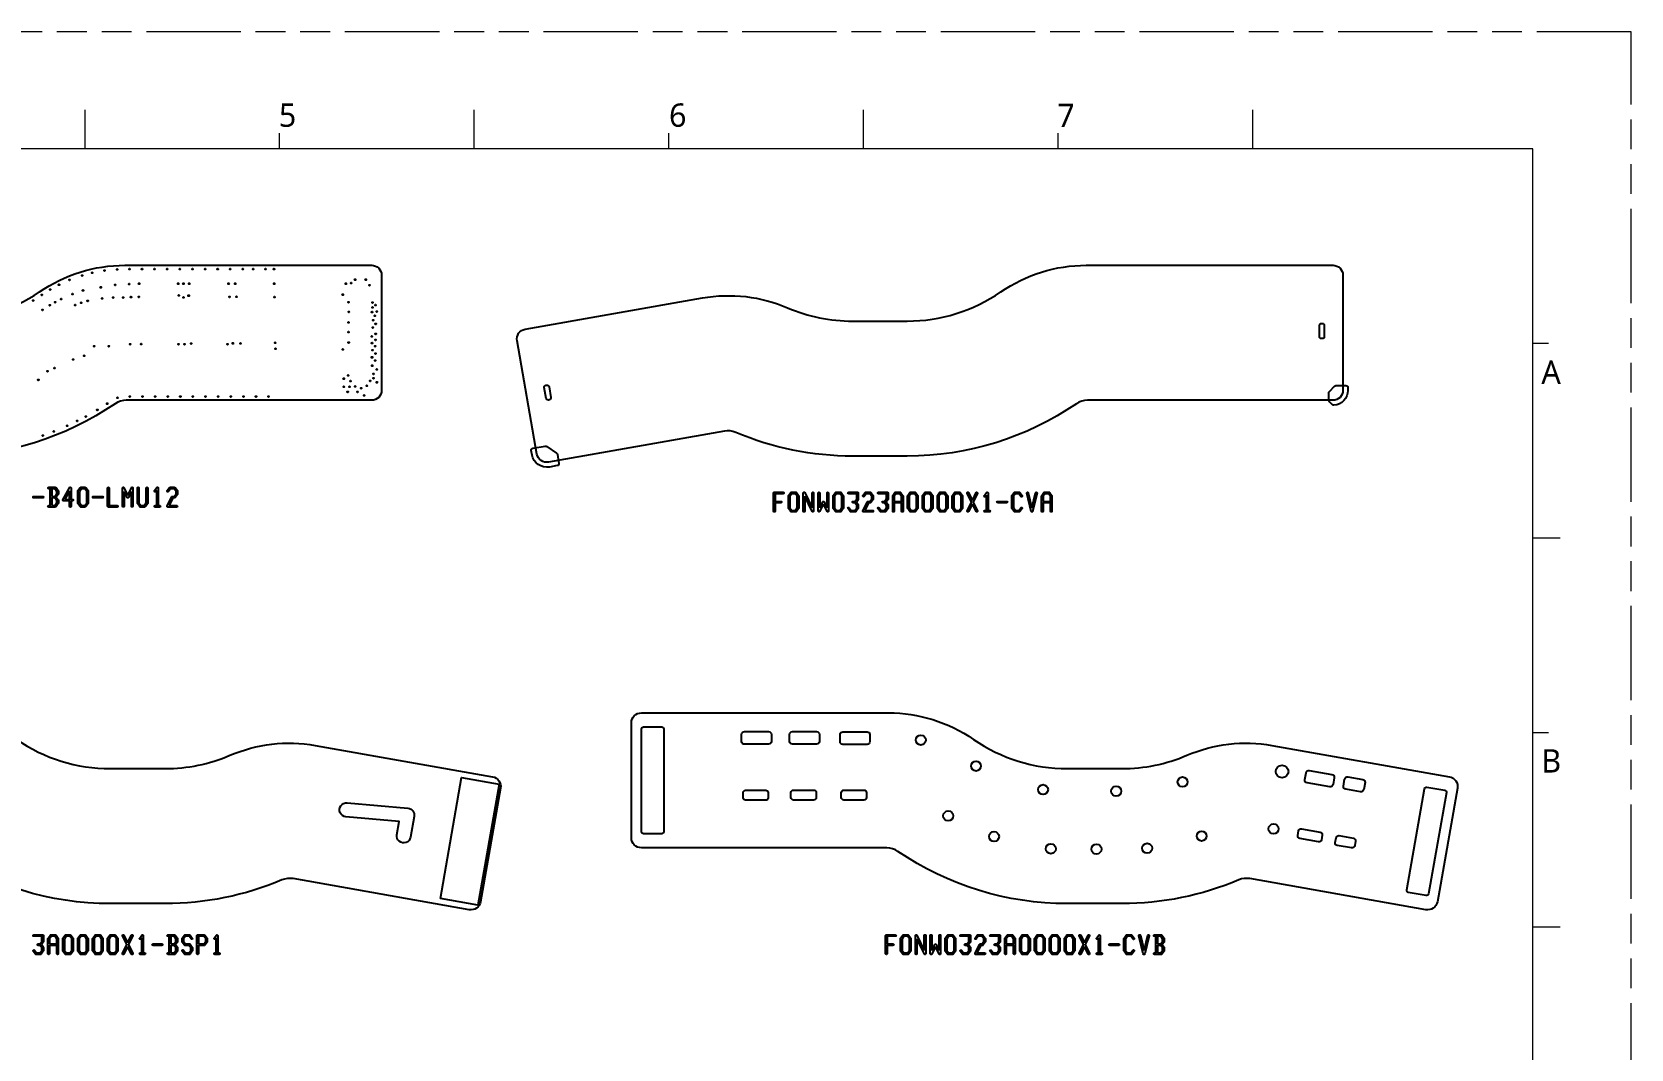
# Model space of a CAD drawing. Extents: x 3103 to 3424, y -52 to 175.
# Drawn here: x 3263.3 to 3424.3, y 72.4 to 174.9 of the extents above; entities that cross this region are included whole.
import ezdxf

# ---------------------------------------------------------------- set-up
doc = ezdxf.new("R2010")
doc.units = 0
doc.linetypes.add('PHANTOM', pattern=[29.5, 9.5, -1.5, 3, -1.5, 3, -1.5, 9.5])
doc.layers.get('0').update_dxf_attribs({"lineweight": 5})
doc.layers.add('0PAPERF', color=2, linetype='PHANTOM', lineweight=5, plot=False)
doc.layers.add('DIM', color=3, linetype='Continuous', lineweight=5)
doc.layers.add('gbr-dxf_layer0', color=7, linetype='Continuous')
doc.layers.add('gbr-outline-dxf_layer1', color=2, linetype='Continuous')
doc.styles.get("Standard").update_dxf_attribs({"font": 'txt.shx'})

msp = doc.modelspace()

# ---------------------------------------------------------------- linework, layer by layer
at = {"color": 0}
for p, q in [((3268.6, 163.11), (3268.6, 167.03)), ((3307.79, 163.11), (3307.79, 167.03)), ((3346.98, 163.11), (3346.98, 167.03)), ((3386.17, 163.11), (3386.17, 167.03)), ((3288.19, 163.11), (3288.19, 164.68)), ((3327.38, 163.11), (3327.38, 164.68)), ((3366.57, 163.11), (3366.57, 164.68))]:
    msp.add_line(p, q, dxfattribs=at)
for p, q in [((3414.39, 163.11), (3111.83, 163.11)), ((3414.39, -46.17), (3414.39, 163.11)), ((3414.39, 143.51), (3415.96, 143.51)), ((3414.39, 123.92), (3417.13, 123.92)), ((3414.39, 104.32), (3415.96, 104.32)), ((3414.39, 84.73), (3417.13, 84.73))]:
    msp.add_line(p, q)
at = {"layer": '0PAPERF'}
for p, q in [((3424.27, 174.87), (3102.82, 174.87)), ((3424.27, -52.44), (3424.27, 174.87))]:
    msp.add_line(p, q, dxfattribs=at)
at = {"layer": 'gbr-dxf_layer0'}
msp.add_line((3267.03, 128.64), (3266.57, 127.79), dxfattribs=at)
at = {"layer": 'gbr-dxf_layer0', "linetype": 'Continuous'}
for points in [[(3392.89, 144.18), (3392.89, 145.31, -0.414221), (3393.09, 145.51), (3393.18, 145.51, -0.414221), (3393.38, 145.31), (3393.38, 144.18, -0.414221), (3393.18, 143.98), (3393.09, 143.98, -0.414221)], [(3314.84, 139.05, -0.41384), (3315, 139.28), (3315.09, 139.3, -0.414401), (3315.32, 139.13), (3315.51, 138.05, -0.413729), (3315.35, 137.82), (3315.26, 137.8, -0.414799), (3315.03, 137.96)], [(3393.84, 137.76), (3393.84, 138.52, -0.194781), (3393.89, 138.66), (3394.4, 139.19, -0.203123), (3394.55, 139.25), (3395.56, 139.25, -0.414223), (3395.76, 139.05), (3395.76, 138.77, -0.398264), (3394.34, 137.27, -0.213232), (3394.19, 137.33), (3393.9, 137.62, -0.198924)], [(3313.53, 132.7, -0.417884), (3313.7, 132.94), (3314.94, 133.14, -0.193734), (3315.09, 133.11), (3316.07, 132.43, -0.200813), (3316.16, 132.3), (3316.31, 131.42, -0.413285), (3316.15, 131.19), (3315.35, 131.05, -0.414155), (3313.61, 132.26)], [(3264.94, 127.02, -1), (3264.94, 127.18), (3265.09, 127.18), (3265.09, 128.86), (3264.94, 128.86, -1), (3264.94, 129.01), (3265.61, 129.01, -0.240361), (3265.67, 128.98), (3265.9, 128.67, -0.159612), (3265.91, 128.63), (3265.91, 128.32, -0.159612), (3265.9, 128.28), (3265.7, 128.02), (3265.9, 127.76, -0.159612), (3265.91, 127.71), (3265.91, 127.41, -0.159612), (3265.9, 127.36), (3265.67, 127.06, -0.240361), (3265.61, 127.02)], [(3266.37, 127.75), (3267.04, 128.97, -0.778589), (3267.19, 128.94), (3267.19, 127.79), (3267.33, 127.79, -1), (3267.33, 127.64), (3267.19, 127.64), (3267.19, 127.1, -1), (3267.03, 127.1), (3267.03, 127.64), (3266.44, 127.64, -0.571417)], [(3267.87, 127.41), (3267.87, 128.63, -0.159612), (3267.88, 128.67), (3268.1, 128.98, -0.240361), (3268.16, 129.01), (3268.61, 129.01, -0.240361), (3268.67, 128.98), (3268.9, 128.67, -0.159612), (3268.91, 128.63), (3268.91, 127.41, -0.159612), (3268.9, 127.36), (3268.67, 127.06, -0.240361), (3268.61, 127.02), (3268.16, 127.02, -0.240361), (3268.1, 127.06), (3267.88, 127.36, -0.159612)], [(3270.87, 127.1), (3270.87, 128.94, -1), (3271.02, 128.94), (3271.02, 127.18), (3271.83, 127.18, -1), (3271.83, 127.02), (3270.94, 127.02, -0.414239)], [(3273.87, 127.41), (3273.87, 128.94, -1), (3274.02, 128.94), (3274.02, 127.43), (3274.2, 127.18), (3274.57, 127.18), (3274.76, 127.43), (3274.76, 128.94, -1), (3274.91, 128.94), (3274.91, 127.41, -0.159612), (3274.9, 127.36), (3274.67, 127.06, -0.240361), (3274.61, 127.02), (3274.16, 127.02, -0.240361), (3274.1, 127.06), (3273.88, 127.36, -0.159612)], [(3263.44, 127.94, -1), (3263.44, 128.09), (3264.33, 128.09, -1), (3264.33, 127.94)], [(3269.44, 127.94, -1), (3269.44, 128.09), (3270.33, 128.09, -1), (3270.33, 127.94)], [(3337.92, 126.6), (3337.92, 128.44, -0.414239), (3337.99, 128.51), (3338.89, 128.51, -1), (3338.89, 128.36), (3338.07, 128.36), (3338.07, 127.59), (3338.66, 127.59, -1), (3338.66, 127.44), (3338.07, 127.44), (3338.07, 126.6, -1)], [(3339.42, 126.91), (3339.42, 128.13, -0.159612), (3339.43, 128.17), (3339.65, 128.48, -0.240361), (3339.72, 128.51), (3340.16, 128.51, -0.240361), (3340.22, 128.48), (3340.45, 128.17, -0.159612), (3340.46, 128.13), (3340.46, 126.91, -0.159612), (3340.45, 126.86), (3340.22, 126.56, -0.240361), (3340.16, 126.52), (3339.72, 126.52, -0.240361), (3339.65, 126.56), (3339.43, 126.86, -0.159612)], [(3343.92, 126.91), (3343.92, 128.13, -0.159612), (3343.93, 128.17), (3344.15, 128.48, -0.240361), (3344.22, 128.51), (3344.66, 128.51, -0.240361), (3344.72, 128.48), (3344.95, 128.17, -0.159612), (3344.96, 128.13), (3344.96, 126.91, -0.159612), (3344.95, 126.86), (3344.72, 126.56, -0.240361), (3344.66, 126.52), (3344.22, 126.52, -0.240361), (3344.15, 126.56), (3343.93, 126.86, -0.159612)], [(3345.43, 126.86, -1), (3345.55, 126.95), (3345.75, 126.68), (3346.12, 126.68), (3346.31, 126.93), (3346.31, 127.19), (3346.12, 127.44), (3345.94, 127.44, -1), (3345.94, 127.59), (3346.12, 127.59), (3346.31, 127.85), (3346.31, 128.36), (3345.49, 128.36, -1), (3345.49, 128.51), (3346.39, 128.51, -0.414239), (3346.46, 128.44), (3346.46, 127.82, -0.159612), (3346.45, 127.78), (3346.26, 127.52), (3346.45, 127.26, -0.159612), (3346.46, 127.21), (3346.46, 126.91, -0.159612), (3346.45, 126.86), (3346.22, 126.56, -0.240361), (3346.16, 126.52), (3345.72, 126.52, -0.240361), (3345.65, 126.56)], [(3348.43, 126.86, -1), (3348.55, 126.95), (3348.75, 126.68), (3349.12, 126.68), (3349.31, 126.93), (3349.31, 127.19), (3349.12, 127.44), (3348.94, 127.44, -1), (3348.94, 127.59), (3349.12, 127.59), (3349.31, 127.85), (3349.31, 128.36), (3348.49, 128.36, -1), (3348.49, 128.51), (3349.39, 128.51, -0.414239), (3349.46, 128.44), (3349.46, 127.82, -0.159612), (3349.45, 127.78), (3349.26, 127.52), (3349.45, 127.26, -0.159612), (3349.46, 127.21), (3349.46, 126.91, -0.159612), (3349.45, 126.86), (3349.22, 126.56, -0.240361), (3349.16, 126.52), (3348.72, 126.52, -0.240361), (3348.65, 126.56)], [(3349.92, 126.6), (3349.92, 128.13, -0.159612), (3349.93, 128.17), (3350.15, 128.48, -0.240361), (3350.22, 128.51), (3350.66, 128.51, -0.240361), (3350.72, 128.48), (3350.95, 128.17, -0.159612), (3350.96, 128.13), (3350.96, 126.6, -1), (3350.81, 126.6), (3350.81, 127.44), (3350.07, 127.44), (3350.07, 126.6, -1)], [(3351.42, 126.91), (3351.42, 128.13, -0.159612), (3351.43, 128.17), (3351.65, 128.48, -0.240361), (3351.72, 128.51), (3352.16, 128.51, -0.240361), (3352.22, 128.48), (3352.45, 128.17, -0.159612), (3352.46, 128.13), (3352.46, 126.91, -0.159612), (3352.45, 126.86), (3352.22, 126.56, -0.240361), (3352.16, 126.52), (3351.72, 126.52, -0.240361), (3351.65, 126.56), (3351.43, 126.86, -0.159612)], [(3352.92, 126.91), (3352.92, 128.13, -0.159612), (3352.93, 128.17), (3353.15, 128.48, -0.240361), (3353.22, 128.51), (3353.66, 128.51, -0.240361), (3353.72, 128.48), (3353.95, 128.17, -0.159612), (3353.96, 128.13), (3353.96, 126.91, -0.159612), (3353.95, 126.86), (3353.72, 126.56, -0.240361), (3353.66, 126.52), (3353.22, 126.52, -0.240361), (3353.15, 126.56), (3352.93, 126.86, -0.159612)], [(3354.42, 126.91), (3354.42, 128.13, -0.159612), (3354.43, 128.17), (3354.65, 128.48, -0.240361), (3354.72, 128.51), (3355.16, 128.51, -0.240361), (3355.22, 128.48), (3355.45, 128.17, -0.159612), (3355.46, 128.13), (3355.46, 126.91, -0.159612), (3355.45, 126.86), (3355.22, 126.56, -0.240361), (3355.16, 126.52), (3354.72, 126.52, -0.240361), (3354.65, 126.56), (3354.43, 126.86, -0.159612)], [(3355.92, 126.91), (3355.92, 128.13, -0.159612), (3355.93, 128.17), (3356.15, 128.48, -0.240361), (3356.22, 128.51), (3356.66, 128.51, -0.240361), (3356.72, 128.48), (3356.95, 128.17, -0.159612), (3356.96, 128.13), (3356.96, 126.91, -0.159612), (3356.95, 126.86), (3356.72, 126.56, -0.240361), (3356.66, 126.52), (3356.22, 126.52, -0.240361), (3356.15, 126.56), (3355.93, 126.86, -0.159612)], [(3360.49, 127.44, -1), (3360.49, 127.59), (3361.39, 127.59, -1), (3361.39, 127.44)], [(3361.92, 126.91), (3361.92, 128.13, -0.159612), (3361.93, 128.17), (3362.15, 128.48, -0.240361), (3362.22, 128.51), (3362.66, 128.51, -0.240361), (3362.72, 128.48), (3362.95, 128.17, -1), (3362.82, 128.08), (3362.62, 128.36), (3362.25, 128.36), (3362.07, 128.1), (3362.07, 126.93), (3362.25, 126.68), (3362.62, 126.68), (3362.82, 126.95, -1), (3362.95, 126.86), (3362.72, 126.56, -0.240361), (3362.66, 126.52), (3362.22, 126.52, -0.240361), (3362.15, 126.56), (3361.93, 126.86, -0.159612)], [(3364.92, 126.6), (3364.92, 128.13, -0.159612), (3364.93, 128.17), (3365.15, 128.48, -0.240361), (3365.22, 128.51), (3365.66, 128.51, -0.240361), (3365.72, 128.48), (3365.95, 128.17, -0.159612), (3365.96, 128.13), (3365.96, 126.6, -1), (3365.81, 126.6), (3365.81, 127.44), (3365.07, 127.44), (3365.07, 126.6, -1)], [(3324.63, 94.31), (3324.63, 104.67, -0.414223), (3324.83, 104.87), (3326.66, 104.87, -0.414223), (3326.86, 104.67), (3326.86, 94.31, -0.414223), (3326.66, 94.11), (3324.83, 94.11, -0.414223)], [(3334.71, 103.41), (3334.71, 104.12, -0.414225), (3335, 104.41), (3337.43, 104.41, -0.414223), (3337.71, 104.12), (3337.71, 103.41, -0.414219), (3337.43, 103.13), (3335, 103.13, -0.414223)], [(3339.54, 103.41), (3339.54, 104.12, -0.414225), (3339.82, 104.41), (3342.26, 104.41, -0.414223), (3342.54, 104.12), (3342.54, 103.41, -0.414219), (3342.26, 103.13), (3339.82, 103.13, -0.414223)], [(3344.62, 103.39), (3344.62, 104.1, -0.414225), (3344.9, 104.38), (3347.34, 104.38, -0.414223), (3347.62, 104.1), (3347.62, 103.39, -0.414219), (3347.34, 103.1), (3344.9, 103.1, -0.414223)], [(3391.42, 99.56), (3391.54, 100.26, -0.41398), (3391.87, 100.49), (3394.15, 100.09, -0.414137), (3394.38, 99.76), (3394.26, 99.06, -0.414202), (3393.93, 98.83), (3391.65, 99.23, -0.414293)], [(3395.31, 98.92), (3395.43, 99.62, -0.414192), (3395.76, 99.85), (3397.25, 99.59, -0.415518), (3397.48, 99.26), (3397.35, 98.56, -0.412899), (3397.02, 98.33), (3395.54, 98.59, -0.414274)], [(3334.85, 97.75), (3334.85, 98.24, -0.414221), (3335.1, 98.49), (3337.13, 98.49, -0.414221), (3337.39, 98.24), (3337.39, 97.75, -0.414221), (3337.13, 97.49), (3335.1, 97.49, -0.414221)], [(3339.68, 97.77), (3339.68, 98.26, -0.414221), (3339.93, 98.51), (3341.96, 98.51, -0.414221), (3342.22, 98.26), (3342.22, 97.77, -0.414221), (3341.96, 97.51), (3339.93, 97.51, -0.414221)], [(3344.74, 97.76), (3344.74, 98.25, -0.414221), (3345, 98.51), (3347.03, 98.51, -0.414221), (3347.28, 98.25), (3347.28, 97.76, -0.414221), (3347.03, 97.51), (3345, 97.51, -0.414221)], [(3401.68, 88.45), (3403.48, 98.65, -0.414259), (3403.71, 98.81), (3405.51, 98.5, -0.414234), (3405.67, 98.26), (3403.88, 88.06, -0.414259), (3403.64, 87.9), (3401.84, 88.21, -0.414236)], [(3294.86, 95.82, -1), (3294.99, 97.22), (3301.11, 96.68, -0.44055), (3301.74, 95.86), (3301.37, 93.76, -1), (3299.99, 94.01), (3300.23, 95.35)], [(3390.7, 93.92), (3390.79, 94.4, -0.414518), (3391.08, 94.61), (3392.97, 94.27, -0.413924), (3393.17, 93.98), (3393.09, 93.5, -0.413921), (3392.79, 93.29), (3390.91, 93.62, -0.41422)], [(3394.48, 93.23), (3394.57, 93.71, -0.413924), (3394.86, 93.92), (3396.33, 93.66, -0.369272), (3396.52, 93.36), (3396.46, 92.93, -0.413751), (3396.11, 92.69), (3394.69, 92.94, -0.413924)], [(3263.37, 82.28, -1), (3263.5, 82.37), (3263.7, 82.1), (3264.07, 82.1), (3264.25, 82.35), (3264.25, 82.61), (3264.07, 82.86), (3263.88, 82.86, -1), (3263.88, 83.02), (3264.07, 83.02), (3264.25, 83.27), (3264.25, 83.78), (3263.44, 83.78, -1), (3263.44, 83.93), (3264.33, 83.93, -0.414239), (3264.4, 83.86), (3264.4, 83.25, -0.159612), (3264.39, 83.2), (3264.2, 82.94), (3264.39, 82.68, -0.159612), (3264.4, 82.63), (3264.4, 82.33, -0.159612), (3264.39, 82.28), (3264.17, 81.98, -0.240361), (3264.1, 81.95), (3263.66, 81.95, -0.240361), (3263.6, 81.98)], [(3264.86, 82.02), (3264.86, 83.55, -0.159612), (3264.87, 83.6), (3265.1, 83.9, -0.240361), (3265.16, 83.93), (3265.6, 83.93, -0.240361), (3265.67, 83.9), (3265.89, 83.6, -0.159612), (3265.9, 83.55), (3265.9, 82.02, -1), (3265.75, 82.02), (3265.75, 82.86), (3265.01, 82.86), (3265.01, 82.02, -1)], [(3266.36, 82.33), (3266.36, 83.55, -0.159612), (3266.37, 83.6), (3266.6, 83.9, -0.240361), (3266.66, 83.93), (3267.1, 83.93, -0.240361), (3267.17, 83.9), (3267.39, 83.6, -0.159612), (3267.4, 83.55), (3267.4, 82.33, -0.159612), (3267.39, 82.28), (3267.17, 81.98, -0.240361), (3267.1, 81.95), (3266.66, 81.95, -0.240361), (3266.6, 81.98), (3266.37, 82.28, -0.159612)], [(3267.86, 82.33), (3267.86, 83.55, -0.159612), (3267.87, 83.6), (3268.1, 83.9, -0.240361), (3268.16, 83.93), (3268.6, 83.93, -0.240361), (3268.67, 83.9), (3268.89, 83.6, -0.159612), (3268.9, 83.55), (3268.9, 82.33, -0.159612), (3268.89, 82.28), (3268.67, 81.98, -0.240361), (3268.6, 81.95), (3268.16, 81.95, -0.240361), (3268.1, 81.98), (3267.87, 82.28, -0.159612)], [(3269.36, 82.33), (3269.36, 83.55, -0.159612), (3269.37, 83.6), (3269.6, 83.9, -0.240361), (3269.66, 83.93), (3270.1, 83.93, -0.240361), (3270.17, 83.9), (3270.39, 83.6, -0.159612), (3270.4, 83.55), (3270.4, 82.33, -0.159612), (3270.39, 82.28), (3270.17, 81.98, -0.240361), (3270.1, 81.95), (3269.66, 81.95, -0.240361), (3269.6, 81.98), (3269.37, 82.28, -0.159612)], [(3270.86, 82.33), (3270.86, 83.55, -0.159612), (3270.87, 83.6), (3271.1, 83.9, -0.240361), (3271.16, 83.93), (3271.6, 83.93, -0.240361), (3271.67, 83.9), (3271.89, 83.6, -0.159612), (3271.9, 83.55), (3271.9, 82.33, -0.159612), (3271.89, 82.28), (3271.67, 81.98, -0.240361), (3271.6, 81.95), (3271.16, 81.95, -0.240361), (3271.1, 81.98), (3270.87, 82.28, -0.159612)], [(3276.94, 81.95, -1), (3276.94, 82.1), (3277.08, 82.1), (3277.08, 83.78), (3276.94, 83.78, -1), (3276.94, 83.93), (3277.6, 83.93, -0.240361), (3277.67, 83.9), (3277.89, 83.6, -0.159612), (3277.9, 83.55), (3277.9, 83.25, -0.159612), (3277.89, 83.2), (3277.7, 82.94), (3277.89, 82.68, -0.159612), (3277.9, 82.63), (3277.9, 82.33, -0.159612), (3277.89, 82.28), (3277.67, 81.98, -0.240361), (3277.6, 81.95)], [(3278.36, 83.25), (3278.36, 83.55, -0.159612), (3278.37, 83.6), (3278.6, 83.9, -0.240361), (3278.66, 83.93), (3279.1, 83.93, -0.240361), (3279.17, 83.9), (3279.39, 83.6, -1), (3279.27, 83.51), (3279.07, 83.78), (3278.7, 83.78), (3278.51, 83.53), (3278.51, 83.27), (3278.7, 83.02), (3279.1, 83.02, -0.240361), (3279.17, 82.98), (3279.39, 82.68, -0.159612), (3279.4, 82.63), (3279.4, 82.33, -0.159612), (3279.39, 82.28), (3279.17, 81.98, -0.240361), (3279.1, 81.95), (3278.66, 81.95, -0.240361), (3278.6, 81.98), (3278.37, 82.28, -1), (3278.5, 82.37), (3278.7, 82.1), (3279.07, 82.1), (3279.25, 82.35), (3279.25, 82.61), (3279.07, 82.86), (3278.66, 82.86, -0.240361), (3278.6, 82.89), (3278.37, 83.2, -0.159612)], [(3279.86, 82.02), (3279.86, 83.86, -0.414239), (3279.94, 83.93), (3280.6, 83.93, -0.240361), (3280.67, 83.9), (3280.89, 83.6, -0.159612), (3280.9, 83.55), (3280.9, 83.25, -0.159612), (3280.89, 83.2), (3280.67, 82.89, -0.240361), (3280.6, 82.86), (3280.01, 82.86), (3280.01, 82.02, -1)], [(3349.21, 82.02), (3349.21, 83.86, -0.414239), (3349.28, 83.93), (3350.18, 83.93, -1), (3350.18, 83.78), (3349.36, 83.78), (3349.36, 83.02), (3349.95, 83.02, -1), (3349.95, 82.86), (3349.36, 82.86), (3349.36, 82.02, -1)], [(3350.71, 82.33), (3350.71, 83.55, -0.159612), (3350.72, 83.6), (3350.94, 83.9, -0.240361), (3351.01, 83.93), (3351.45, 83.93, -0.240361), (3351.51, 83.9), (3351.74, 83.6, -0.159612), (3351.75, 83.55), (3351.75, 82.33, -0.159612), (3351.74, 82.28), (3351.51, 81.98, -0.240361), (3351.45, 81.95), (3351.01, 81.95, -0.240361), (3350.94, 81.98), (3350.72, 82.28, -0.159612)], [(3355.21, 82.33), (3355.21, 83.55, -0.159612), (3355.22, 83.6), (3355.44, 83.9, -0.240361), (3355.51, 83.93), (3355.95, 83.93, -0.240361), (3356.01, 83.9), (3356.24, 83.6, -0.159612), (3356.25, 83.55), (3356.25, 82.33, -0.159612), (3356.24, 82.28), (3356.01, 81.98, -0.240361), (3355.95, 81.95), (3355.51, 81.95, -0.240361), (3355.44, 81.98), (3355.22, 82.28, -0.159612)], [(3356.72, 82.28, -1), (3356.84, 82.37), (3357.04, 82.1), (3357.41, 82.1), (3357.6, 82.35), (3357.6, 82.61), (3357.41, 82.86), (3357.23, 82.86, -1), (3357.23, 83.02), (3357.41, 83.02), (3357.6, 83.27), (3357.6, 83.78), (3356.78, 83.78, -1), (3356.78, 83.93), (3357.68, 83.93, -0.414239), (3357.75, 83.86), (3357.75, 83.25, -0.159612), (3357.74, 83.2), (3357.55, 82.94), (3357.74, 82.68, -0.159612), (3357.75, 82.63), (3357.75, 82.33, -0.159612), (3357.74, 82.28), (3357.51, 81.98, -0.240361), (3357.45, 81.95), (3357.01, 81.95, -0.240361), (3356.94, 81.98)], [(3359.72, 82.28, -1), (3359.84, 82.37), (3360.04, 82.1), (3360.41, 82.1), (3360.6, 82.35), (3360.6, 82.61), (3360.41, 82.86), (3360.23, 82.86, -1), (3360.23, 83.02), (3360.41, 83.02), (3360.6, 83.27), (3360.6, 83.78), (3359.78, 83.78, -1), (3359.78, 83.93), (3360.68, 83.93, -0.414239), (3360.75, 83.86), (3360.75, 83.25, -0.159612), (3360.74, 83.2), (3360.55, 82.94), (3360.74, 82.68, -0.159612), (3360.75, 82.63), (3360.75, 82.33, -0.159612), (3360.74, 82.28), (3360.51, 81.98, -0.240361), (3360.45, 81.95), (3360.01, 81.95, -0.240361), (3359.94, 81.98)], [(3361.21, 82.02), (3361.21, 83.55, -0.159612), (3361.22, 83.6), (3361.44, 83.9, -0.240361), (3361.51, 83.93), (3361.95, 83.93, -0.240361), (3362.01, 83.9), (3362.24, 83.6, -0.159612), (3362.25, 83.55), (3362.25, 82.02, -1), (3362.1, 82.02), (3362.1, 82.86), (3361.36, 82.86), (3361.36, 82.02, -1)], [(3362.71, 82.33), (3362.71, 83.55, -0.159612), (3362.72, 83.6), (3362.94, 83.9, -0.240361), (3363.01, 83.93), (3363.45, 83.93, -0.240361), (3363.51, 83.9), (3363.74, 83.6, -0.159612), (3363.75, 83.55), (3363.75, 82.33, -0.159612), (3363.74, 82.28), (3363.51, 81.98, -0.240361), (3363.45, 81.95), (3363.01, 81.95, -0.240361), (3362.94, 81.98), (3362.72, 82.28, -0.159612)], [(3364.21, 82.33), (3364.21, 83.55, -0.159612), (3364.22, 83.6), (3364.44, 83.9, -0.240361), (3364.51, 83.93), (3364.95, 83.93, -0.240361), (3365.01, 83.9), (3365.24, 83.6, -0.159612), (3365.25, 83.55), (3365.25, 82.33, -0.159612), (3365.24, 82.28), (3365.01, 81.98, -0.240361), (3364.95, 81.95), (3364.51, 81.95, -0.240361), (3364.44, 81.98), (3364.22, 82.28, -0.159612)], [(3365.71, 82.33), (3365.71, 83.55, -0.159612), (3365.72, 83.6), (3365.94, 83.9, -0.240361), (3366.01, 83.93), (3366.45, 83.93, -0.240361), (3366.51, 83.9), (3366.74, 83.6, -0.159612), (3366.75, 83.55), (3366.75, 82.33, -0.159612), (3366.74, 82.28), (3366.51, 81.98, -0.240361), (3366.45, 81.95), (3366.01, 81.95, -0.240361), (3365.94, 81.98), (3365.72, 82.28, -0.159612)], [(3367.21, 82.33), (3367.21, 83.55, -0.159612), (3367.22, 83.6), (3367.44, 83.9, -0.240361), (3367.51, 83.93), (3367.95, 83.93, -0.240361), (3368.01, 83.9), (3368.24, 83.6, -0.159612), (3368.25, 83.55), (3368.25, 82.33, -0.159612), (3368.24, 82.28), (3368.01, 81.98, -0.240361), (3367.95, 81.95), (3367.51, 81.95, -0.240361), (3367.44, 81.98), (3367.22, 82.28, -0.159612)], [(3373.21, 82.33), (3373.21, 83.55, -0.159612), (3373.22, 83.6), (3373.44, 83.9, -0.240361), (3373.51, 83.93), (3373.95, 83.93, -0.240361), (3374.01, 83.9), (3374.24, 83.6, -1), (3374.11, 83.51), (3373.91, 83.78), (3373.54, 83.78), (3373.36, 83.53), (3373.36, 82.35), (3373.54, 82.1), (3373.91, 82.1), (3374.11, 82.37, -1), (3374.24, 82.28), (3374.01, 81.98, -0.240361), (3373.95, 81.95), (3373.51, 81.95, -0.240361), (3373.44, 81.98), (3373.22, 82.28, -0.159612)], [(3376.28, 81.95, -1), (3376.28, 82.1), (3376.43, 82.1), (3376.43, 83.78), (3376.28, 83.78, -1), (3376.28, 83.93), (3376.95, 83.93, -0.240361), (3377.01, 83.9), (3377.24, 83.6, -0.159612), (3377.25, 83.55), (3377.25, 83.25, -0.159612), (3377.24, 83.2), (3377.05, 82.94), (3377.24, 82.68, -0.159612), (3377.25, 82.63), (3377.25, 82.33, -0.159612), (3377.24, 82.28), (3377.01, 81.98, -0.240361), (3376.95, 81.95)], [(3275.44, 82.86, -1), (3275.44, 83.02), (3276.33, 83.02, -1), (3276.33, 82.86)], [(3371.78, 82.86, -1), (3371.78, 83.02), (3372.68, 83.02, -1), (3372.68, 82.86)]]:
    msp.add_lwpolyline(points, format="xyb", close=True, dxfattribs=at)
for points in [[(3265.24, 128.09), (3265.57, 128.09), (3265.76, 128.35), (3265.76, 128.6), (3265.57, 128.86), (3265.24, 128.86)], [(3268.02, 127.43), (3268.2, 127.18), (3268.57, 127.18), (3268.76, 127.43), (3268.76, 128.6), (3268.57, 128.86), (3268.2, 128.86), (3268.02, 128.6)], [(3265.24, 127.18), (3265.57, 127.18), (3265.76, 127.43), (3265.76, 127.69), (3265.57, 127.94), (3265.24, 127.94)], [(3339.57, 126.93), (3339.75, 126.68), (3340.12, 126.68), (3340.31, 126.93), (3340.31, 128.1), (3340.12, 128.36), (3339.75, 128.36), (3339.57, 128.1)], [(3344.07, 126.93), (3344.25, 126.68), (3344.62, 126.68), (3344.81, 126.93), (3344.81, 128.1), (3344.62, 128.36), (3344.25, 128.36), (3344.07, 128.1)], [(3350.07, 127.59), (3350.81, 127.59), (3350.81, 128.1), (3350.62, 128.36), (3350.25, 128.36), (3350.07, 128.1)], [(3351.57, 126.93), (3351.75, 126.68), (3352.12, 126.68), (3352.31, 126.93), (3352.31, 128.1), (3352.12, 128.36), (3351.75, 128.36), (3351.57, 128.1)], [(3353.07, 126.93), (3353.25, 126.68), (3353.62, 126.68), (3353.81, 126.93), (3353.81, 128.1), (3353.62, 128.36), (3353.25, 128.36), (3353.07, 128.1)], [(3354.57, 126.93), (3354.75, 126.68), (3355.12, 126.68), (3355.31, 126.93), (3355.31, 128.1), (3355.12, 128.36), (3354.75, 128.36), (3354.57, 128.1)], [(3356.07, 126.93), (3356.25, 126.68), (3356.62, 126.68), (3356.81, 126.93), (3356.81, 128.1), (3356.62, 128.36), (3356.25, 128.36), (3356.07, 128.1)], [(3365.07, 127.59), (3365.81, 127.59), (3365.81, 128.1), (3365.62, 128.36), (3365.25, 128.36), (3365.07, 128.1)], [(3304.37, 87.6), (3306.51, 99.78), (3310.29, 99.11), (3308.15, 86.93)], [(3265.01, 83.02), (3265.75, 83.02), (3265.75, 83.53), (3265.57, 83.78), (3265.2, 83.78), (3265.01, 83.53)], [(3266.51, 82.35), (3266.7, 82.1), (3267.07, 82.1), (3267.25, 82.35), (3267.25, 83.53), (3267.07, 83.78), (3266.7, 83.78), (3266.51, 83.53)], [(3268.01, 82.35), (3268.2, 82.1), (3268.57, 82.1), (3268.75, 82.35), (3268.75, 83.53), (3268.57, 83.78), (3268.2, 83.78), (3268.01, 83.53)], [(3269.51, 82.35), (3269.7, 82.1), (3270.07, 82.1), (3270.25, 82.35), (3270.25, 83.53), (3270.07, 83.78), (3269.7, 83.78), (3269.51, 83.53)], [(3271.01, 82.35), (3271.2, 82.1), (3271.57, 82.1), (3271.75, 82.35), (3271.75, 83.53), (3271.57, 83.78), (3271.2, 83.78), (3271.01, 83.53)], [(3277.23, 83.02), (3277.57, 83.02), (3277.75, 83.27), (3277.75, 83.53), (3277.57, 83.78), (3277.23, 83.78)], [(3280.01, 83.02), (3280.57, 83.02), (3280.75, 83.27), (3280.75, 83.53), (3280.57, 83.78), (3280.01, 83.78)], [(3350.86, 82.35), (3351.04, 82.1), (3351.41, 82.1), (3351.6, 82.35), (3351.6, 83.53), (3351.41, 83.78), (3351.04, 83.78), (3350.86, 83.53)], [(3355.36, 82.35), (3355.54, 82.1), (3355.91, 82.1), (3356.1, 82.35), (3356.1, 83.53), (3355.91, 83.78), (3355.54, 83.78), (3355.36, 83.53)], [(3361.36, 83.02), (3362.1, 83.02), (3362.1, 83.53), (3361.91, 83.78), (3361.54, 83.78), (3361.36, 83.53)], [(3362.86, 82.35), (3363.04, 82.1), (3363.41, 82.1), (3363.6, 82.35), (3363.6, 83.53), (3363.41, 83.78), (3363.04, 83.78), (3362.86, 83.53)], [(3364.36, 82.35), (3364.54, 82.1), (3364.91, 82.1), (3365.1, 82.35), (3365.1, 83.53), (3364.91, 83.78), (3364.54, 83.78), (3364.36, 83.53)], [(3365.86, 82.35), (3366.04, 82.1), (3366.41, 82.1), (3366.6, 82.35), (3366.6, 83.53), (3366.41, 83.78), (3366.04, 83.78), (3365.86, 83.53)], [(3367.36, 82.35), (3367.54, 82.1), (3367.91, 82.1), (3368.1, 82.35), (3368.1, 83.53), (3367.91, 83.78), (3367.54, 83.78), (3367.36, 83.53)], [(3376.58, 83.02), (3376.91, 83.02), (3377.1, 83.27), (3377.1, 83.53), (3376.91, 83.78), (3376.58, 83.78)], [(3277.23, 82.1), (3277.57, 82.1), (3277.75, 82.35), (3277.75, 82.61), (3277.57, 82.86), (3277.23, 82.86)], [(3376.58, 82.1), (3376.91, 82.1), (3377.1, 82.35), (3377.1, 82.61), (3376.91, 82.86), (3376.58, 82.86)]]:
    msp.add_lwpolyline(points, close=True, dxfattribs=at)
for points in [[(3272.37, 127.1), (3272.37, 128.94, -0.796906), (3272.51, 128.97), (3272.89, 128.19)], [(3272.89, 128.19), (3273.27, 128.97, -0.796918), (3273.41, 128.94), (3273.41, 127.1, -1), (3273.26, 127.1), (3273.26, 128.6)], [(3275.6, 128.67), (3275.83, 128.98, -0.726915), (3275.96, 128.94), (3275.96, 127.18), (3276.11, 127.18, -1), (3276.11, 127.02), (3275.66, 127.02, -1), (3275.66, 127.18), (3275.81, 127.18), (3275.81, 128.7)], [(3276.87, 127.13), (3277.32, 128.05, -0.287727), (3277.39, 128.09), (3277.57, 128.09), (3277.76, 128.35), (3277.76, 128.6), (3277.57, 128.86), (3277.2, 128.86), (3277, 128.58, -1), (3276.88, 128.67), (3277.1, 128.98, -0.240361), (3277.16, 129.01), (3277.61, 129.01, -0.240361), (3277.67, 128.98), (3277.9, 128.67, -0.159612), (3277.91, 128.63), (3277.91, 128.32, -0.159612), (3277.9, 128.28), (3277.67, 127.97, -0.240361), (3277.61, 127.94), (3277.44, 127.94), (3277.06, 127.18)], [(3272.52, 128.6), (3272.52, 127.1, -1), (3272.37, 127.1)], [(3273.26, 128.6), (3272.96, 127.98, -0.625713), (3272.82, 127.98), (3272.52, 128.6)], [(3275.81, 128.7), (3275.73, 128.58, -1), (3275.6, 128.67)], [(3340.92, 126.6), (3340.92, 128.44, -0.796906), (3341.06, 128.47), (3341.81, 126.93)], [(3341.07, 128.1), (3341.07, 126.6, -1), (3340.92, 126.6)], [(3341.81, 126.93), (3341.81, 128.44, -1), (3341.96, 128.44), (3341.96, 126.6, -0.796906), (3341.82, 126.57), (3341.07, 128.1)], [(3342.42, 126.6), (3342.42, 128.44, -1), (3342.57, 128.44), (3342.57, 126.93)], [(3342.94, 127.34), (3342.56, 126.57, -0.796918), (3342.42, 126.6)], [(3342.57, 126.93), (3342.87, 127.55, -0.625713), (3343.01, 127.55), (3343.31, 126.93)], [(3343.31, 126.93), (3343.31, 128.44, -1), (3343.46, 128.44), (3343.46, 126.6, -0.796906), (3343.32, 126.57), (3342.94, 127.34)], [(3346.92, 126.63), (3347.37, 127.55, -0.287727), (3347.44, 127.59), (3347.62, 127.59), (3347.81, 127.85), (3347.81, 128.1), (3347.62, 128.36), (3347.25, 128.36), (3347.05, 128.08, -1), (3346.93, 128.17), (3347.15, 128.48, -0.240361), (3347.22, 128.51), (3347.66, 128.51, -0.240361), (3347.72, 128.48), (3347.95, 128.17, -0.159612), (3347.96, 128.13), (3347.96, 127.82, -0.159612), (3347.95, 127.78), (3347.72, 127.47, -0.240361), (3347.66, 127.44), (3347.49, 127.44), (3347.11, 126.68)], [(3357.42, 126.63), (3357.85, 127.52), (3357.42, 128.4, -1), (3357.56, 128.47), (3357.94, 127.69)], [(3357.94, 127.34), (3357.56, 126.57, -1), (3357.42, 126.63)], [(3357.94, 127.69), (3358.32, 128.47, -1), (3358.45, 128.4), (3358.02, 127.52), (3358.45, 126.63, -1), (3358.32, 126.57), (3357.94, 127.34)], [(3359.15, 128.17), (3359.38, 128.48, -0.726915), (3359.52, 128.44), (3359.52, 126.68), (3359.66, 126.68, -1), (3359.66, 126.52), (3359.22, 126.52, -1), (3359.22, 126.68), (3359.36, 126.68), (3359.36, 128.2)], [(3359.36, 128.2), (3359.28, 128.08, -1), (3359.15, 128.17)], [(3363.94, 126.92), (3364.31, 128.45, -1), (3364.46, 128.42), (3364.01, 126.58, -0.786013), (3363.86, 126.58), (3363.42, 128.42)], [(3363.42, 128.42, -1), (3363.57, 128.45), (3363.94, 126.92)], [(3277.06, 127.18), (3277.83, 127.18, -1), (3277.83, 127.02), (3276.94, 127.02, -0.554724), (3276.87, 127.13)], [(3347.11, 126.68), (3347.89, 126.68, -1), (3347.89, 126.52), (3346.99, 126.52, -0.554724), (3346.92, 126.63)], [(3272.37, 82.06), (3272.8, 82.94), (3272.37, 83.82, -1), (3272.5, 83.89), (3272.88, 83.11)], [(3272.88, 83.11), (3273.26, 83.89, -1), (3273.4, 83.82), (3272.97, 82.94), (3273.4, 82.06, -1), (3273.26, 81.99), (3272.88, 82.77)], [(3274.1, 83.6), (3274.32, 83.9, -0.726915), (3274.46, 83.86), (3274.46, 82.1), (3274.6, 82.1, -1), (3274.6, 81.95), (3274.16, 81.95, -1), (3274.16, 82.1), (3274.31, 82.1), (3274.31, 83.62)], [(3281.6, 83.6), (3281.82, 83.9, -0.726915), (3281.96, 83.86), (3281.96, 82.1), (3282.1, 82.1, -1), (3282.1, 81.95), (3281.66, 81.95, -1), (3281.66, 82.1), (3281.81, 82.1), (3281.81, 83.62)], [(3352.21, 82.02), (3352.21, 83.86, -0.796906), (3352.35, 83.89), (3353.1, 82.35)], [(3353.1, 82.35), (3353.1, 83.86, -1), (3353.25, 83.86), (3353.25, 82.02, -0.796906), (3353.11, 81.99), (3352.36, 83.53)], [(3353.71, 82.02), (3353.71, 83.86, -1), (3353.86, 83.86), (3353.86, 82.35)], [(3354.6, 82.35), (3354.6, 83.86, -1), (3354.75, 83.86), (3354.75, 82.02, -0.796906), (3354.61, 81.99), (3354.23, 82.77)], [(3358.21, 82.06), (3358.66, 82.97, -0.287727), (3358.73, 83.02), (3358.91, 83.02), (3359.1, 83.27), (3359.1, 83.53), (3358.91, 83.78), (3358.54, 83.78), (3358.34, 83.51, -1), (3358.22, 83.6), (3358.44, 83.9, -0.240361), (3358.51, 83.93), (3358.95, 83.93, -0.240361), (3359.01, 83.9), (3359.24, 83.6, -0.159612), (3359.25, 83.55), (3359.25, 83.25, -0.159612), (3359.24, 83.2), (3359.01, 82.89, -0.240361), (3358.95, 82.86), (3358.78, 82.86), (3358.4, 82.1)], [(3368.71, 82.06), (3369.14, 82.94), (3368.71, 83.82, -1), (3368.85, 83.89), (3369.23, 83.11)], [(3369.23, 83.11), (3369.61, 83.89, -1), (3369.74, 83.82), (3369.31, 82.94), (3369.74, 82.06, -1), (3369.61, 81.99), (3369.23, 82.77)], [(3370.44, 83.6), (3370.67, 83.9, -0.726915), (3370.81, 83.86), (3370.81, 82.1), (3370.95, 82.1, -1), (3370.95, 81.95), (3370.51, 81.95, -1), (3370.51, 82.1), (3370.65, 82.1), (3370.65, 83.62)], [(3374.71, 83.84, -1), (3374.86, 83.88), (3375.23, 82.34)], [(3375.23, 82.34), (3375.6, 83.88, -1), (3375.75, 83.84), (3375.3, 82, -0.786013), (3375.15, 82), (3374.71, 83.84)], [(3272.88, 82.77), (3272.5, 81.99, -1), (3272.37, 82.06)], [(3274.31, 83.62), (3274.22, 83.51, -1), (3274.1, 83.6)], [(3281.81, 83.62), (3281.72, 83.51, -1), (3281.6, 83.6)], [(3352.36, 83.53), (3352.36, 82.02, -1), (3352.21, 82.02)], [(3354.23, 82.77), (3353.85, 81.99, -0.796918), (3353.71, 82.02)], [(3353.86, 82.35), (3354.16, 82.97, -0.625713), (3354.3, 82.97), (3354.6, 82.35)], [(3369.23, 82.77), (3368.85, 81.99, -1), (3368.71, 82.06)], [(3370.65, 83.62), (3370.57, 83.51, -1), (3370.44, 83.6)], [(3358.4, 82.1), (3359.18, 82.1, -1), (3359.18, 81.95), (3358.28, 81.95, -0.554724), (3358.21, 82.06)]]:
    msp.add_lwpolyline(points, format="xyb", dxfattribs=at)
msp.add_lwpolyline([(3266.57, 127.79), (3267.03, 127.79), (3267.03, 128.64)], dxfattribs=at)
at = {"layer": 'gbr-dxf_layer0'}
for centre, radius in [((3267.04, 149.9), 0.05), ((3268.29, 150.34), 0.05), ((3269.3, 150.61), 0.05), ((3270.55, 150.84), 0.05), ((3271.82, 150.96), 0.05), ((3273.06, 150.98), 0.05), ((3274.33, 150.98), 0.05), ((3275.6, 150.98), 0.05), ((3276.87, 150.98), 0.05), ((3278.14, 150.98), 0.05), ((3279.41, 150.98), 0.05), ((3280.68, 150.98), 0.05), ((3281.95, 150.98), 0.05), ((3283.22, 150.98), 0.05), ((3284.49, 150.98), 0.05), ((3285.51, 150.98), 0.05), ((3286.78, 150.98), 0.05), ((3287.62, 150.98), 0.05), ((3295.78, 149.92), 0.05), ((3296.86, 149.92), 0.05), ((3264.23, 148.38), 0.05), ((3265.08, 148.92), 0.05), ((3265.97, 149.41), 0.05), ((3267.33, 148.47), 0.05), ((3268.39, 148.84), 0.05), ((3270.18, 149.15), 0.05), ((3271.44, 148.12), 0.05), ((3271.64, 149.4), 0.05), ((3272.42, 148.12), 0.05), ((3273.04, 149.48), 0.05), ((3273.22, 148.17), 0.05), ((3274.01, 148.19), 0.05), ((3274.03, 149.52), 0.05), ((3277.98, 149.52), 0.05), ((3278.03, 148.33), 0.05), ((3278.5, 149.52), 0.05), ((3278.5, 148.14), 0.05), ((3279.03, 148.31), 0.05), ((3279.09, 149.52), 0.05), ((3283.04, 149.52), 0.05), ((3283.14, 148.19), 0.05), ((3283.72, 149.52), 0.05), ((3283.86, 148.2), 0.05), ((3287.65, 149.52), 0.05), ((3287.67, 148.16), 0.05), ((3294.55, 148.41), 0.05), ((3294.86, 149.52), 0.05), ((3295.4, 149.58), 0.05), ((3297.25, 149.36), 0.05), ((3263.37, 147.82), 0.05), ((3264.31, 146.88), 0.05), ((3265.04, 147.34), 0.05), ((3265.6, 147.65), 0.05), ((3266.2, 147.96), 0.05), ((3267.61, 147.36), 0.05), ((3268.2, 147.59), 0.05), ((3268.86, 147.78), 0.05), ((3270.32, 148.03), 0.05), ((3295.12, 147.65), 0.05), ((3295.16, 146.67), 0.05), ((3297.49, 146.65), 0.05), ((3297.53, 147.62), 0.05), ((3297.53, 147.13), 0.05), ((3297.83, 147.36), 0.05), ((3297.98, 146.7), 0.05), ((3295.11, 145.62), 0.05), ((3297.58, 145.1), 0.05), ((3297.6, 145.83), 0.05), ((3297.77, 146.29), 0.05), ((3297.86, 145.46), 0.05), ((3273.14, 143.41), 0.05), ((3274.24, 143.43), 0.05), ((3278.01, 143.41), 0.05), ((3278.6, 143.42), 0.05), ((3279.27, 143.48), 0.05), ((3282.93, 143.42), 0.05), ((3283.49, 143.51), 0.05), ((3284.26, 143.5), 0.05), ((3287.74, 143.56), 0.05), ((3295.12, 144.64), 0.05), ((3295.14, 143.59), 0.05), ((3297.48, 144.21), 0.05), ((3297.49, 143.53), 0.05), ((3297.83, 143.85), 0.05), ((3297.86, 144.46), 0.05), ((3267.4, 141.88), 0.05), ((3268.5, 142.25), 0.05), ((3269.52, 143.22), 0.05), ((3270.99, 143.22), 0.05), ((3287.77, 142.96), 0.05), ((3294.55, 142.9), 0.05), ((3297.49, 142.1), 0.05), ((3297.54, 142.82), 0.05), ((3297.8, 141.77), 0.05), ((3297.82, 143.21), 0.05), ((3297.83, 142.47), 0.05), ((3264.8, 140.7), 0.05), ((3265.53, 141.02), 0.05), ((3295.09, 140.27), 0.05), ((3297.52, 141.26), 0.05), ((3297.65, 140.43), 0.05), ((3297.98, 140.88), 0.05), ((3263.89, 139.83), 0.05), ((3294.64, 139.95), 0.05), ((3294.66, 139.14), 0.05), ((3295.04, 138.62), 0.05), ((3295.22, 139.13), 0.05), ((3295.31, 139.7), 0.05), ((3295.8, 139.17), 0.05), ((3296.04, 138.61), 0.05), ((3296.39, 138.99), 0.05), ((3296.97, 139.23), 0.05), ((3297.3, 139.73), 0.05), ((3297.64, 139.99), 0.05), ((3297.98, 139.58), 0.05), ((3270.83, 137.43), 0.05), ((3271.87, 138.03), 0.05), ((3273.11, 138.15), 0.05), ((3274.38, 138.15), 0.05), ((3275.65, 138.15), 0.05), ((3276.92, 138.15), 0.05), ((3278.19, 138.15), 0.05), ((3279.46, 138.15), 0.05), ((3280.73, 138.15), 0.05), ((3282, 138.15), 0.05), ((3283.27, 138.15), 0.05), ((3284.54, 138.15), 0.05), ((3285.81, 138.15), 0.05), ((3287.08, 138.15), 0.05), ((3296.71, 138.26), 0.05), ((3266.8, 135.21), 0.05), ((3267.81, 135.69), 0.05), ((3268.66, 136.13), 0.05), ((3269.83, 136.8), 0.05), ((3264.33, 134.21), 0.05), ((3265.46, 134.64), 0.05), ((3352.75, 103.55), 0.5), ((3358.31, 100.93), 0.5), ((3379.11, 99.33), 0.5), ((3389.13, 100.38), 0.635), ((3365.06, 98.56), 0.5), ((3372.43, 98.4), 0.5), ((3355.51, 95.91), 0.5), ((3388.27, 94.6), 0.5), ((3360.13, 93.83), 0.5), ((3381.03, 93.88), 0.5), ((3365.84, 92.6), 0.5), ((3370.44, 92.56), 0.5), ((3375.54, 92.65), 0.5)]:
    msp.add_circle(centre, radius, dxfattribs=at)
at = {"layer": 'gbr-outline-dxf_layer1', "linetype": 'Continuous'}
for points in [[(3215.28, 143.77, -0.414233), (3216.1, 144.93), (3233.97, 148.08, -0.145892), (3242.54, 147.09, 0.101585), (3249.08, 145.75), (3254.58, 145.75, 0.152268), (3264.01, 148.69, -0.152268), (3272.59, 151.37), (3297.46, 151.37, -0.414215), (3298.46, 150.37), (3298.46, 138.77, -0.414215), (3297.46, 137.77), (3272.75, 137.77, 0.151039), (3271.62, 137.42, -0.151026), (3254.58, 132.15), (3249.08, 132.15, -0.100411), (3237.31, 134.54, 0.144694), (3236.18, 134.66), (3218.46, 131.54, -0.414157), (3217.3, 132.35)], [(3312.09, 143.77, -0.414233), (3312.9, 144.93), (3330.77, 148.08, -0.145892), (3339.34, 147.09, 0.101585), (3345.88, 145.75), (3351.38, 145.75, 0.152268), (3360.81, 148.69, -0.152268), (3369.39, 151.37), (3394.26, 151.37, -0.414215), (3395.26, 150.37), (3395.26, 138.77, -0.414215), (3394.26, 137.77), (3369.55, 137.77, 0.151039), (3368.42, 137.42, -0.151026), (3351.38, 132.15), (3345.88, 132.15, -0.100411), (3334.11, 134.54, 0.144694), (3332.98, 134.66), (3315.26, 131.54, -0.414157), (3314.1, 132.35)], [(3227.26, 93.69), (3227.26, 105.29, -0.414215), (3228.26, 106.29), (3253.13, 106.29, -0.152268), (3261.71, 103.61, 0.152268), (3271.15, 100.67), (3276.65, 100.67, 0.101585), (3283.19, 102.01, -0.145892), (3291.76, 103.01), (3309.63, 99.85, -0.414233), (3310.44, 98.7), (3308.43, 87.27, -0.414154), (3307.27, 86.46), (3289.54, 89.59, 0.144694), (3288.42, 89.46, -0.100411), (3276.65, 87.07), (3271.15, 87.07, -0.151026), (3254.11, 92.34, 0.151038), (3252.98, 92.69), (3228.26, 92.69, -0.414215)], [(3323.61, 93.69), (3323.61, 105.29, -0.414215), (3324.61, 106.29), (3349.48, 106.29, -0.152268), (3358.06, 103.61, 0.152268), (3367.5, 100.67), (3373, 100.67, 0.101585), (3379.54, 102.01, -0.145892), (3388.11, 103.01), (3405.98, 99.85, -0.414233), (3406.79, 98.7), (3404.77, 87.27, -0.414154), (3403.61, 86.46), (3385.89, 89.59, 0.144694), (3384.76, 89.46, -0.100411), (3373, 87.07), (3367.5, 87.07, -0.151026), (3350.45, 92.34, 0.151038), (3349.33, 92.69), (3324.61, 92.69, -0.414215)]]:
    msp.add_lwpolyline(points, format="xyb", close=True, dxfattribs=at)

# ---------------------------------------------------------------- texts
at = {"char_height": 2.3515, "width": 4.4354, "attachment_point": 1}
for s, insert in [('{\\fMicrosoft JhengHei|b0|i0|c136|p0;A}', (3415.24, 141.78)), ('{\\fMicrosoft JhengHei|b0|i0|c136|p0;B}', (3415.24, 102.63))]:
    msp.add_mtext(s, dxfattribs=dict(at, insert=insert))
at = {"layer": 'DIM', "color": 0, "char_height": 2.3515, "width": 1.4316, "attachment_point": 1}
for s, insert in [('{\\fMicrosoft JhengHei|b0|i0|c136|p0;5}', (3288.11, 167.67)), ('{\\fMicrosoft JhengHei|b0|i0|c136|p0;6}', (3327.4, 167.67)), ('{\\fMicrosoft JhengHei|b0|i0|c136|p0;7}', (3366.49, 167.65))]:
    msp.add_mtext(s, dxfattribs=dict(at, insert=insert))

doc.saveas('drawing.dxf')
